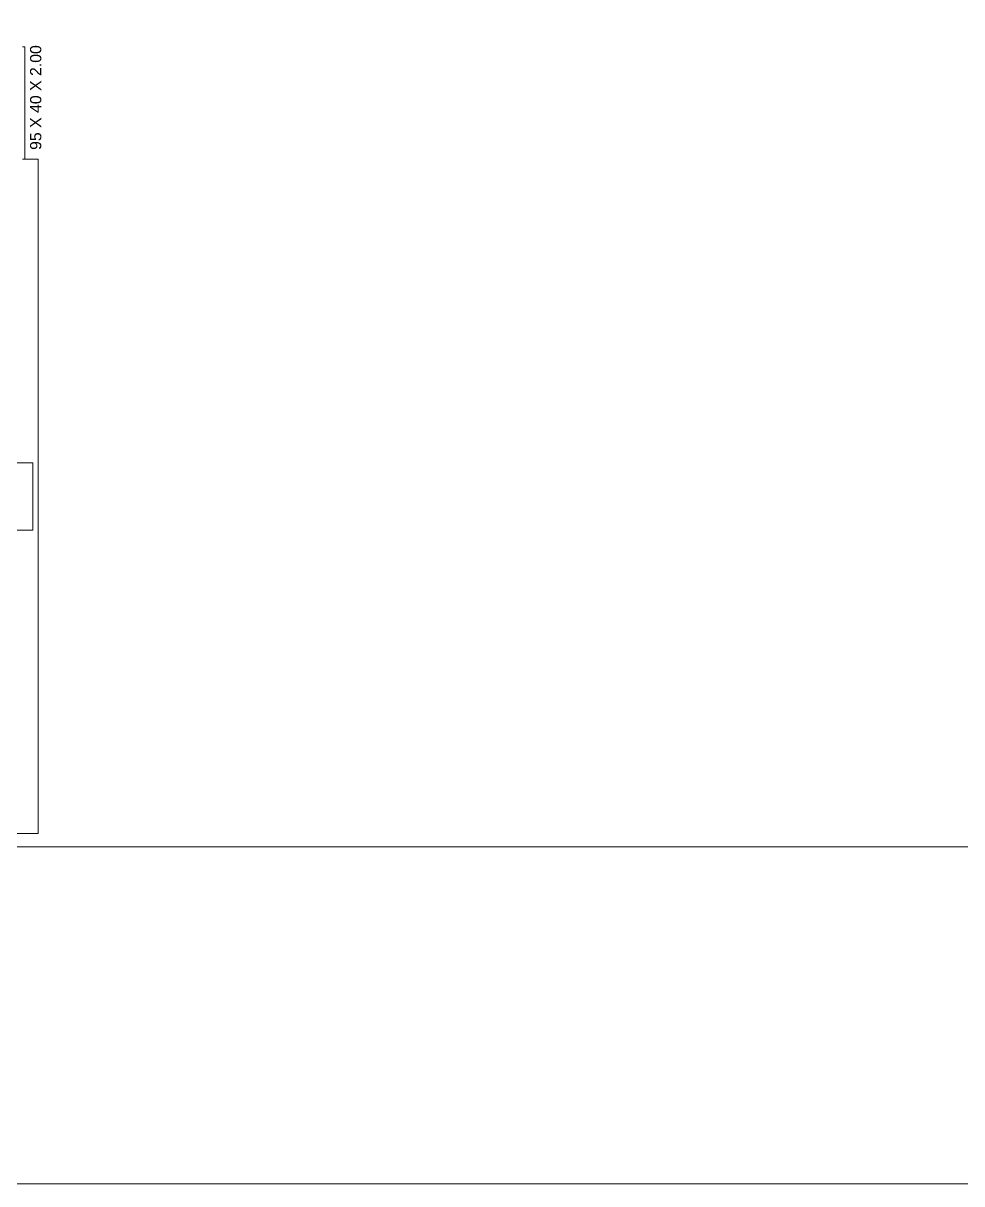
# Model space of a CAD drawing. Header units: millimetres. Extents: x 0 to 123, y 0 to 42.
# Drawn here: x 16.41 to 24.76, y 0 to 10.33 of the extents above; entities that cross this region are included whole.
import ezdxf
from ezdxf.enums import TextEntityAlignment as Align

# ---------------------------------------------------------------- set-up
doc = ezdxf.new("R2010")
doc.units = ezdxf.units.MM
for name, color, linetype, lineweight in [('BARRAS_DE_ACO', 7, 'Continuous', 0), ('BARRAS_DE_CONCRETO', 7, 'Continuous', 0), ('QUAD_BORDA', 1, 'Continuous', 20), ('QUAD_LIMITES', 2, 'Continuous', 0), ('REFERENCIA_DAS_BARRAS', 2, 'Continuous', 0)]:
    doc.layers.add(name, color=color, linetype=linetype, lineweight=lineweight)
doc.styles.add('CYPETXT', font='arial.ttf', dxfattribs={"height": 0.2})

msp = doc.modelspace()

# ---------------------------------------------------------------- linework, layer by layer
at = {"layer": 'BARRAS_DE_ACO'}
for p, q in [((16.40182, 10.11804), (16.422, 10.11804)), ((16.422, 10.11804), (16.422, 9.11804))]:
    msp.add_line(p, q, dxfattribs=at)
msp.add_lwpolyline([(16.422, 9.11804), (16.422, 10.11804), (16.40182, 10.11804)], dxfattribs=at)
at = {"layer": 'BARRAS_DE_CONCRETO'}
for p, q in [((16.40182, 9.11804), (16.54204, 9.11804)), ((16.54204, 9.11804), (16.54204, 3.11804)), ((16.29204, 6.41804), (16.48604, 6.41804)), ((16.54204, 3.11804), (16.24204, 3.11804))]:
    msp.add_line(p, q, dxfattribs=at)
msp.add_lwpolyline([(16.24204, 3.11804), (16.54204, 3.11804), (16.54204, 9.11804), (16.40182, 9.11804)], dxfattribs=at)
for points in [[(16.29204, 6.41804), (16.49204, 6.41804), (16.49204, 5.81804), (16.29204, 5.81804), (16.29204, 6.41804)], [(16.29204, 5.81804), (16.49204, 5.81804), (16.49204, 6.41804), (16.29204, 6.41804), (16.29204, 5.81804)]]:
    msp.add_lwpolyline(points, close=True, dxfattribs=at)
at = {"layer": 'QUAD_BORDA'}
msp.add_lwpolyline([(3, 3), (56.4, 3), (56.4, 39), (3, 39), (3, 3)], close=True, dxfattribs=at)
at = {"layer": 'QUAD_LIMITES'}
msp.add_lwpolyline([(0, 0), (59.4, 0), (59.4, 42), (0, 42), (0, 0)], close=True, dxfattribs=at)

# ---------------------------------------------------------------- texts
at = {"layer": 'REFERENCIA_DAS_BARRAS', "color": 1, "style": 'CYPETXT', "width": 1.008574}
msp.add_text('95 X 40 X 2.00', height=0.1, rotation=90, dxfattribs=at).set_placement((16.56848, 9.20166), (16.56848, 10.13387), align=Align.FIT)

doc.saveas('drawing.dxf')
